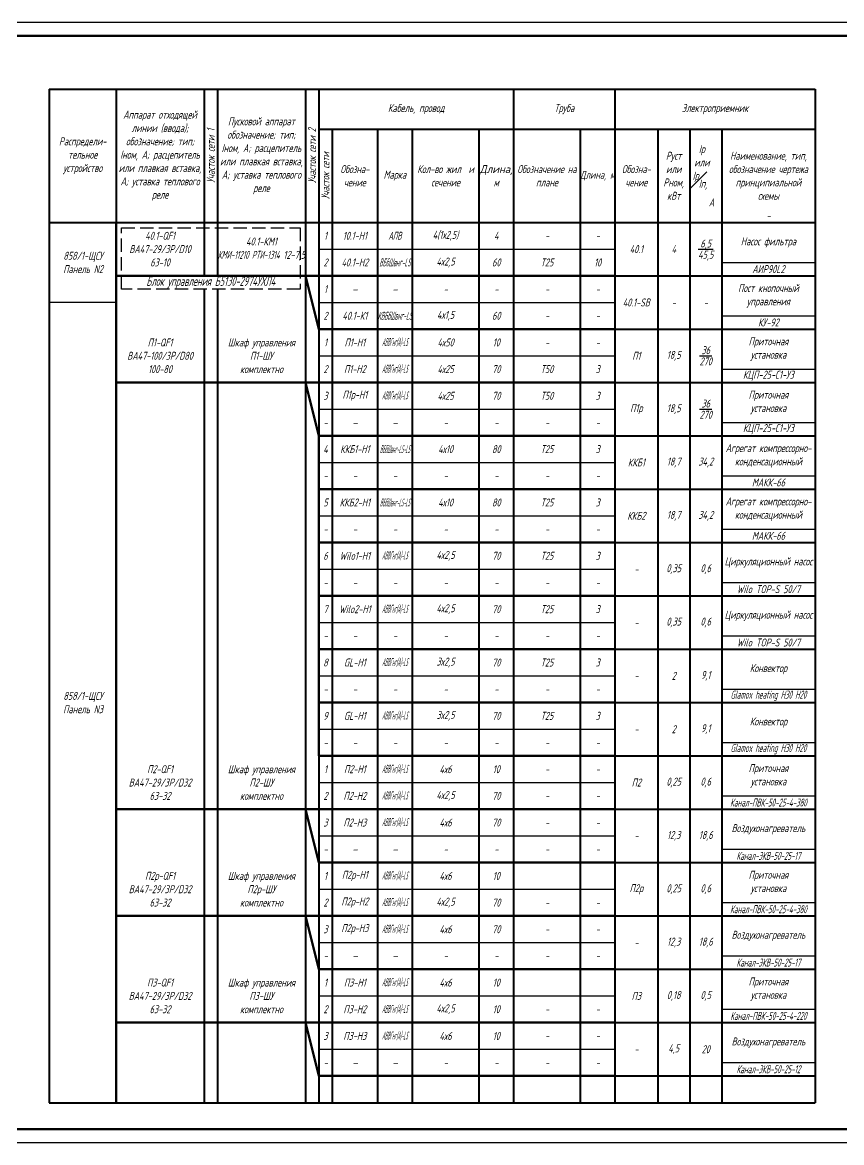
# Model space of a CAD drawing. Header units: millimetres. Extents: x -10490 to 5162, y -5053 to 76.
# Drawn here: x -8965.1 to -8658.1, y -814.1 to -394.1 of the extents above; entities that cross this region are included whole.
import ezdxf

# ---------------------------------------------------------------- set-up
doc = ezdxf.new("R2010")
doc.units = ezdxf.units.MM
doc.linetypes.add('GOST2.303 4', pattern=[7, 5, -2, 0])
for name, color, linetype, lineweight in [('КаБель силовой (Вновь)', 1, 'Continuous', 60), ('Рамка толстая', 7, 'Continuous', 60), ('Рамка тонкая', 5, 'Continuous', 25), ('Строительный', 251, 'Continuous', 13), ('Схема распред. сети', 9, 'Continuous', 25)]:
    doc.layers.add(name, color=color, linetype=linetype, lineweight=lineweight)
doc.styles.add('gost.shx', font='gost.shx', dxfattribs={"oblique": 15})
doc.styles.add('SIMPLEX', font='simplex.shx', dxfattribs={"width": 0.7, "oblique": 15})

# ---------------------------------------------------------------- blocks, each defined once
blk = doc.blocks.new('A$C2EF054A0')
at = {"layer": 'Строительный', "color": 1, "lineweight": 80}
blk.add_line((25, 0), (212, 0), dxfattribs=at)
at = {"layer": 'Схема распред. сети', "lineweight": 40}
for p, q in [((0, 20), (0, 0)), ((25, 20), (25, 0)), ((58, 20), (58, 0)), ((63, 20), (63, 0)), ((96, 20), (96, 0)), ((101, 20), (101, 0)), ((106, 20), (106, 0)), ((123, 20), (123, 0)), ((136, 20), (136, 0)), ((161, 20), (161, 0)), ((174, 20), (174, 0)), ((199, 20), (199, 0)), ((212, 20), (212, 0)), ((228, 20), (228, 0)), ((240, 20), (240, 0)), ((252, 20), (252, 0)), ((287, 20), (287, 0)), ((212, 0), (287, 0))]:
    blk.add_line(p, q, dxfattribs=at)
at = {"layer": 'Схема распред. сети'}
blk.add_line((101, 10), (212, 10), dxfattribs=at)
blk = doc.blocks.new('A$C3C9A24EA')
at = {"layer": 'Схема распред. сети', "color": 5}
blk.add_line((252, 5), (287, 5), dxfattribs=at)
at = {"layer": 'Схема распред. сети'}
blk.add_blockref('A$C2EF054A0', (0, 0), dxfattribs=at)
blk = doc.blocks.new('A$C3600703F')
at = {"layer": 'Строительный', "color": 142, "lineweight": 80}
for p, q in [((101, 20), (101, 0)), ((101, 0), (212, 0))]:
    blk.add_line(p, q, dxfattribs=at)
at = {"layer": 'Схема распред. сети', "lineweight": 40}
for p, q in [((0, 20), (0, 0)), ((25, 20), (25, 0)), ((58, 20), (58, 0)), ((63, 20), (63, 0)), ((96, 20), (96, 0)), ((106, 20), (106, 0)), ((123, 20), (123, 0)), ((136, 20), (136, 0)), ((161, 20), (161, 0)), ((174, 20), (174, 0)), ((199, 20), (199, 0)), ((212, 20), (212, 0)), ((228, 20), (228, 0)), ((240, 20), (240, 0)), ((252, 20), (252, 0)), ((287, 20), (287, 0)), ((212, 0), (287, 0))]:
    blk.add_line(p, q, dxfattribs=at)
at = {"layer": 'Схема распред. сети'}
blk.add_line((101, 10), (212, 10), dxfattribs=at)
at = {"layer": 'Схема распред. сети', "color": 5}
blk.add_line((252, 5), (287, 5), dxfattribs=at)
blk = doc.blocks.new('A$C7C407CF2')
at = {"layer": 'Строительный', "color": 142, "lineweight": 80}
for q in [(96, 20), (212, 0)]:
    blk.add_line((101, 0), q, dxfattribs=at)
at = {"layer": 'Схема распред. сети', "lineweight": 40}
for p, q in [((0, 20), (0, 0)), ((25, 20), (25, 0)), ((58, 20), (58, 0)), ((63, 20), (63, 0)), ((96, 20), (96, 0)), ((101, 20), (101, 0)), ((106, 20), (106, 0)), ((123, 20), (123, 0)), ((136, 20), (136, 0)), ((161, 20), (161, 0)), ((174, 20), (174, 0)), ((199, 20), (199, 0)), ((212, 20), (212, 0)), ((228, 20), (228, 0)), ((240, 20), (240, 0)), ((252, 20), (252, 0)), ((287, 20), (287, 0)), ((212, 0), (287, 0))]:
    blk.add_line(p, q, dxfattribs=at)
at = {"layer": 'Схема распред. сети'}
blk.add_line((101, 10), (212, 10), dxfattribs=at)
at = {"layer": 'Схема распред. сети', "color": 5}
blk.add_line((252, 5), (287, 5), dxfattribs=at)
blk = doc.blocks.new('A$C5A2B7D56')
at = {"layer": 'Схема распред. сети', "lineweight": 40}
for p, q in [((0, 10), (0, 0)), ((25, 10), (25, 0)), ((58, 10), (58, 0)), ((63, 10), (63, 0)), ((96, 10), (96, 0)), ((101, 10), (101, 0)), ((106, 10), (106, 0)), ((123, 10), (123, 0)), ((136, 10), (136, 0)), ((161, 10), (161, 0)), ((174, 10), (174, 0)), ((199, 10), (199, 0)), ((212, 10), (212, 0)), ((228, 10), (228, 0)), ((240, 10), (240, 0)), ((252, 10), (252, 0)), ((287, 10), (287, 0)), ((0, 0), (287, 0))]:
    blk.add_line(p, q, dxfattribs=at)
blk = doc.blocks.new('A$C4AAC7058')
at = {"layer": 'Рамка толстая'}
for p, q in [((1778, 415), (20, 415)), ((20, 5), (1778, 5))]:
    blk.add_line(p, q, dxfattribs=at)
at = {"layer": 'Рамка тонкая'}
for p, q in [((1783, 420), (0, 420)), ((0, 0), (1783, 0))]:
    blk.add_line(p, q, dxfattribs=at)
blk = doc.blocks.new('A$C7AEF134F')
at = {"layer": 'Строительный', "color": 142, "lineweight": 80}
for q in [(96, 20), (212, 0)]:
    blk.add_line((101, 0), q, dxfattribs=at)
at = {"layer": 'Схема распред. сети', "lineweight": 40}
for p, q in [((0, 20), (0, 0)), ((25, 20), (25, 0)), ((96, 20), (96, 0)), ((101, 20), (101, 0)), ((106, 20), (106, 0)), ((123, 20), (123, 0)), ((136, 20), (136, 0)), ((161, 20), (161, 0)), ((174, 20), (174, 0)), ((199, 20), (199, 0)), ((212, 20), (212, 0)), ((228, 20), (228, 0)), ((240, 20), (240, 0)), ((252, 20), (252, 0)), ((287, 20), (287, 0)), ((58, 15), (58, 0)), ((63, 15), (63, 0)), ((212, 0), (287, 0))]:
    blk.add_line(p, q, dxfattribs=at)
at = {"layer": 'Схема распред. сети'}
blk.add_line((101, 10), (212, 10), dxfattribs=at)
at = {"layer": 'Схема распред. сети', "color": 5}
blk.add_line((252, 5), (287, 5), dxfattribs=at)

msp = doc.modelspace()

# ---------------------------------------------------------------- linework, layer by layer
at = {"layer": 'КаБель силовой (Вновь)', "lineweight": 100}
msp.add_line((-8930.04361, -469.14685), (-8930.04361, -799.14685), dxfattribs=at)
at = {"layer": 'Рамка тонкая', "linetype": 'GOST2.303 4'}
for p, q in [((-8928.04361, -471.14685), (-8861.04361, -471.14685)), ((-8928.04361, -494.14685), (-8928.04361, -471.14685)), ((-8861.04361, -471.14685), (-8861.04361, -494.14685)), ((-8861.04361, -494.14685), (-8928.04361, -494.14685))]:
    msp.add_line(p, q, dxfattribs=at)
at = {"layer": 'Рамка тонкая'}
msp.add_line((-8930.04361, -499.14683), (-8955.04361, -499.14683), dxfattribs=at)
at = {"layer": 'Схема распред. сети', "lineweight": 40}
for p, q in [((-8955.04361, -419.14685), (-8668.04361, -419.14685)), ((-8955.04361, -419.14685), (-8955.04361, -469.14685)), ((-8930.04361, -419.14685), (-8930.04361, -469.14685)), ((-8897.04361, -419.14685), (-8897.04361, -469.14685)), ((-8892.04361, -419.14685), (-8892.04361, -469.14685)), ((-8859.04361, -419.14685), (-8859.04361, -469.14685)), ((-8854.04361, -419.14685), (-8854.04361, -469.14685)), ((-8781.04361, -419.14685), (-8781.04361, -469.14685)), ((-8743.04361, -419.14685), (-8743.04361, -469.14685)), ((-8668.04361, -419.14685), (-8668.04361, -469.14685)), ((-8854.04361, -434.14685), (-8668.04361, -434.14685)), ((-8849.04361, -434.14685), (-8849.04361, -469.14685)), ((-8832.04361, -434.14685), (-8832.04361, -469.14685)), ((-8819.04361, -434.14685), (-8819.04361, -469.14685)), ((-8794.04361, -434.14685), (-8794.04361, -469.14685)), ((-8756.04361, -434.14685), (-8756.04361, -469.14685)), ((-8727.04361, -434.14685), (-8727.04361, -469.14685)), ((-8715.04361, -434.14685), (-8715.04361, -469.14685)), ((-8703.04361, -434.14685), (-8703.04361, -469.14685)), ((-8955.04361, -469.14685), (-8668.04361, -469.14685)), ((-8955.04361, -469.14685), (-8668.04361, -469.14685))]:
    msp.add_line(p, q, dxfattribs=at)

# ---------------------------------------------------------------- block references
for name, p in [('A$C4AAC7058', (-9302.04361, -814.14685)), ('A$C3C9A24EA', (-8955.04362, -489.14686)), ('A$C7AEF134F', (-8955.04362, -509.14684)), ('A$C3C9A24EA', (-8955.04362, -529.14686)), ('A$C3C9A24EA', (-8955.04362, -689.14686)), ('A$C3C9A24EA', (-8955.04362, -729.14686)), ('A$C3C9A24EA', (-8955.04362, -769.14686))]:
    msp.add_blockref(name, p)
at = {"layer": 'КаБель силовой (Вновь)'}
for name, p in [('A$C7C407CF2', (-8955.04358, -549.14683)), ('A$C3600703F', (-8955.04358, -569.14683)), ('A$C3600703F', (-8955.04358, -589.14683)), ('A$C3600703F', (-8955.04358, -609.14683)), ('A$C3600703F', (-8955.04358, -629.14683)), ('A$C3600703F', (-8955.04358, -649.14683)), ('A$C3600703F', (-8955.04358, -669.14683)), ('A$C7C407CF2', (-8955.04358, -709.14683)), ('A$C7C407CF2', (-8955.04358, -749.14683)), ('A$C7C407CF2', (-8955.04358, -789.14683)), ('A$C5A2B7D56', (-8955.04358, -799.18953))]:
    msp.add_blockref(name, p, dxfattribs=at)

# ---------------------------------------------------------------- texts
at = {"layer": 'Схема распред. сети', "color": 2, "attachment_point": 5}
for s, insert, char_height, width, style in [('{\\W0.7;Аппарат отходящей линии (ввода); обозначение; тип; Iном, А; расцепитель или плавкая вставка, А; уставка теплового реле}', (-8913.54361, -444.14685), 3, 33, 'SIMPLEX'), ('Кабель, провод', (-8817.54361, -426.64685), 3, 73, 'SIMPLEX'), ('Труба', (-8762.04361, -426.64685), 3, 38, 'SIMPLEX'), ('Электроприемник', (-8705.54361, -426.64685), 3, 75, 'SIMPLEX'), ('Пусковой аппарат обозначение; тип; Iном, А; расцепитель или плавкая вставка, А; уставка теплового реле', (-8875.54361, -444.14685), 3, 33, 'SIMPLEX'), ('Распредели-\\Pтельное устройство', (-8942.54361, -444.14685), 3, 25, 'SIMPLEX'), ('\\A1;Iр   или   \\SIр#Iп, ;       А', (-8709.04361, -451.64685), 3, 12, 'SIMPLEX'), ('Pуст или Pном, кВт', (-8721.04361, -451.64685), 3, 12, 'SIMPLEX'), ('Наименование, тип, обозначение чертежа принципиальной схемы', (-8685.54361, -451.64685), 3, 35, 'SIMPLEX'), ('Обозна- чение', (-8840.54361, -451.64685), 3, 17, 'SIMPLEX'), ('Кол-во жил  и сечение', (-8806.54361, -451.64685), 3, 25, 'SIMPLEX'), ('{\\W0.9;Длина, }м', (-8787.54361, -451.64685), 3, 13, 'SIMPLEX'), ('Обозначение на плане', (-8768.54361, -451.64685), 3, 25, 'SIMPLEX'), ('Обозна-\\Pчение', (-8735.04361, -451.64685), 3, 16, 'SIMPLEX'), ('Марка', (-8825.54361, -451.64685), 3, 13, 'SIMPLEX'), ('Длина, м', (-8749.54361, -451.64685), 3, 13, 'SIMPLEX'), ('-', (-8685.54361, -466.64685), 3, 35, 'SIMPLEX'), ('40.1-QF1\\PВА47-29/3Р/D10\\P63-10', (-8913.54361, -479.14685), 3, 33, 'SIMPLEX'), ('1', (-8851.54361, -474.14685), 3, 5, 'SIMPLEX'), ('10.1-Н1', (-8840.54361, -474.14685), 3, 17, 'SIMPLEX'), ('{\\W0.5;АПВ}', (-8825.54361, -474.14685), 3, 13, 'SIMPLEX'), ('4(1х2,5)', (-8806.54361, -474.14685), 3, 25, 'SIMPLEX'), ('4', (-8787.54361, -474.14685), 3, 13, 'SIMPLEX'), ('-', (-8768.54361, -474.14685), 3, 25, 'SIMPLEX'), ('-', (-8749.54361, -474.14685), 3, 13, 'SIMPLEX'), ('40.1-КМ1\\P{\\W0.5;КМИ-11210 РТИ-1314} 12-7,5', (-8875.54361, -479.14685), 3, 33, 'SIMPLEX'), ('40.1', (-8735.04361, -479.14685), 3, 16, 'SIMPLEX'), ('4', (-8721.04361, -479.14685), 3, 12, 'SIMPLEX'), ('\\A1;\\S6,5/45,5;', (-8709.04361, -479.14685), 3, 12, 'SIMPLEX'), ('{\\W0.6;Насос фильтра }', (-8685.54361, -476.64685), 3, 35, 'SIMPLEX'), ('\\pi0.2994;858/1-ЩСУ\\PПанель N2', (-8942.54361, -484.14685), 3, 25, 'SIMPLEX'), ('2', (-8851.54361, -484.14685), 3, 5, 'SIMPLEX'), ('40.1-Н2', (-8840.54361, -484.14685), 3, 17, 'SIMPLEX'), ('{\\W0.4;ВБбШвнг-LS}', (-8825.54361, -484.14685), 3, 13, 'SIMPLEX'), ('4х2,5', (-8806.54361, -484.14685), 3, 25, 'SIMPLEX'), ('60', (-8787.54361, -484.14685), 3, 13, 'SIMPLEX'), ('Т25', (-8768.54361, -484.14685), 3, 25, 'SIMPLEX'), ('10', (-8749.54361, -484.14685), 3, 13, 'SIMPLEX'), ('АИР90L2', (-8685.54361, -486.64685), 3, 35, 'SIMPLEX'), ('{\\W0.8;Блок управления Б5130-2974УХЛ4}', (-8894.54361, -491.64685), 3.5, 67, 'gost.shx'), ('1', (-8851.54361, -494.14685), 3, 5, 'SIMPLEX'), ('{\\W1;-}', (-8840.54361, -494.14685), 3, 17, 'SIMPLEX'), ('{\\W1;-}', (-8825.54361, -494.14685), 3, 13, 'SIMPLEX'), ('-', (-8806.54361, -494.14685), 3, 25, 'SIMPLEX'), ('-', (-8787.54361, -494.14685), 3, 13, 'SIMPLEX'), ('-', (-8768.54361, -494.14685), 3, 25, 'SIMPLEX'), ('-', (-8749.54361, -494.14685), 3, 13, 'SIMPLEX'), ('Пост кнопочный управления', (-8685.54361, -496.64685), 3, 35, 'SIMPLEX'), ('40.1-SB', (-8735.04361, -499.14685), 3, 16, 'SIMPLEX'), ('-', (-8721.04361, -499.14685), 3, 12, 'SIMPLEX'), ('-', (-8709.04361, -499.14685), 3, 12, 'SIMPLEX'), ('2', (-8851.54361, -504.14685), 3, 5, 'SIMPLEX'), ('40.1-К1', (-8840.54361, -504.14685), 3, 17, 'SIMPLEX'), ('{\\W0.4;КВБбШвнг-LS}', (-8825.54361, -504.14685), 3, 13, 'SIMPLEX'), ('4х1,5', (-8806.54361, -504.14685), 3, 25, 'SIMPLEX'), ('60', (-8787.54361, -504.14685), 3, 13, 'SIMPLEX'), ('-', (-8768.54361, -504.14685), 3, 25, 'SIMPLEX'), ('-', (-8749.54361, -504.14685), 3, 13, 'SIMPLEX'), ('КУ-92', (-8685.54361, -506.64685), 3, 35, 'SIMPLEX'), ('{\\W0.3;АВВГнг(А)-LS}', (-8825.54361, -514.14685), 3, 13, 'SIMPLEX'), ('Приточная \\Pустановка', (-8685.54361, -516.64685), 3, 35, 'SIMPLEX'), ('П1-QF1\\PВА47-100/3Р/D80\\P100-80', (-8913.54361, -519.14685), 3, 33, 'SIMPLEX'), ('Шкаф управления\\PП1-ШУ\\Pкомплектно', (-8875.54361, -519.14685), 3, 33, 'SIMPLEX'), ('1', (-8851.54361, -514.14685), 3, 5, 'SIMPLEX'), ('П1-Н1', (-8840.54361, -514.14685), 3, 17, 'SIMPLEX'), ('4х50', (-8806.54361, -514.14685), 3, 25, 'SIMPLEX'), ('10', (-8787.54361, -514.14685), 3, 13, 'SIMPLEX'), ('-', (-8768.54361, -514.14685), 3, 25, 'SIMPLEX'), ('-', (-8749.54361, -514.14685), 3, 13, 'SIMPLEX'), ('\\A1;\\S36/270;', (-8709.04361, -519.14685), 3, 12, 'SIMPLEX'), ('П1', (-8735.04361, -519.14685), 3, 16, 'SIMPLEX'), ('18,5', (-8721.04361, -519.14685), 3, 12, 'SIMPLEX'), ('2', (-8851.54361, -524.14685), 3, 5, 'SIMPLEX'), ('П1-Н2', (-8840.54361, -524.14685), 3, 17, 'SIMPLEX'), ('{\\W0.3;АВВГнг(А)-LS}', (-8825.54361, -524.14685), 3, 13, 'SIMPLEX'), ('4х25', (-8806.54361, -524.14685), 3, 25, 'SIMPLEX'), ('70', (-8787.54361, -524.14685), 3, 13, 'SIMPLEX'), ('Т50', (-8768.54361, -524.14685), 3, 25, 'SIMPLEX'), ('3', (-8749.54361, -524.14685), 3, 13, 'SIMPLEX'), ('КЦП-25-С1-У3', (-8685.54361, -526.64685), 3, 35, 'SIMPLEX'), ('3', (-8851.54361, -534.14685), 3, 5, 'SIMPLEX'), ('П1р-Н1', (-8840.54361, -534.14685), 3, 17, 'SIMPLEX'), ('{\\W0.3;АВВГнг(А)-LS}', (-8825.54361, -534.14685), 3, 13, 'SIMPLEX'), ('4х25', (-8806.54361, -534.14685), 3, 25, 'SIMPLEX'), ('70', (-8787.54361, -534.14685), 3, 13, 'SIMPLEX'), ('Т50', (-8768.54361, -534.14685), 3, 25, 'SIMPLEX'), ('3', (-8749.54361, -534.14685), 3, 13, 'SIMPLEX'), ('Приточная \\Pустановка', (-8685.54361, -536.64685), 3, 35, 'SIMPLEX'), ('П1р', (-8735.04361, -539.14685), 3, 16, 'SIMPLEX'), ('18,5', (-8721.04361, -539.14685), 3, 12, 'SIMPLEX'), ('\\A1;\\S36/270;', (-8709.04361, -539.14685), 3, 12, 'SIMPLEX'), ('-', (-8851.54361, -544.14685), 3, 5, 'SIMPLEX'), ('{\\W1;-}', (-8840.54361, -544.14685), 3, 17, 'SIMPLEX'), ('{\\W1;-}', (-8825.54361, -544.14685), 3, 13, 'SIMPLEX'), ('-', (-8806.54361, -544.14685), 3, 25, 'SIMPLEX'), ('-', (-8787.54361, -544.14685), 3, 13, 'SIMPLEX'), ('-', (-8768.54361, -544.14685), 3, 25, 'SIMPLEX'), ('-', (-8749.54361, -544.14685), 3, 13, 'SIMPLEX'), ('КЦП-25-С1-У3', (-8685.54361, -546.64685), 3, 35, 'SIMPLEX'), ('4', (-8851.54361, -554.14685), 3, 5, 'SIMPLEX'), ('ККБ1-Н1', (-8840.54361, -554.14685), 3, 17, 'SIMPLEX'), ('{\\W0.3;ВБбШвнг-LS-LS}', (-8825.54361, -554.14685), 3, 13, 'SIMPLEX'), ('4х10', (-8806.54361, -554.14685), 3, 25, 'SIMPLEX'), ('80', (-8787.54361, -554.14685), 3, 13, 'SIMPLEX'), ('Т25', (-8768.54361, -554.14685), 3, 25, 'SIMPLEX'), ('3', (-8749.54361, -554.14685), 3, 13, 'SIMPLEX'), ('Агрегат компрессорно- конденсационный', (-8685.54361, -556.64685), 3, 35, 'SIMPLEX'), ('ККБ1', (-8735.04361, -559.14685), 3, 16, 'SIMPLEX'), ('18,7', (-8721.04361, -559.14685), 3, 12, 'SIMPLEX'), ('\\A1;34,2', (-8709.04361, -559.14685), 3, 12, 'SIMPLEX'), ('-', (-8851.54361, -564.14685), 3, 5, 'SIMPLEX'), ('-', (-8840.54361, -564.14685), 3, 17, 'SIMPLEX'), ('-', (-8825.54361, -564.14685), 3, 13, 'SIMPLEX'), ('-', (-8806.54361, -564.14685), 3, 25, 'SIMPLEX'), ('-', (-8787.54361, -564.14685), 3, 13, 'SIMPLEX'), ('-', (-8768.54361, -564.14685), 3, 25, 'SIMPLEX'), ('-', (-8749.54361, -564.14685), 3, 13, 'SIMPLEX'), ('МАКК-66', (-8685.54361, -566.64685), 3, 35, 'SIMPLEX'), ('5', (-8851.54361, -574.14685), 3, 5, 'SIMPLEX'), ('ККБ2-Н1', (-8840.54361, -574.14685), 3, 17, 'SIMPLEX'), ('{\\W0.3;ВБбШвнг-LS-LS}', (-8825.54361, -574.14685), 3, 13, 'SIMPLEX'), ('4х10', (-8806.54361, -574.14685), 3, 25, 'SIMPLEX'), ('80', (-8787.54361, -574.14685), 3, 13, 'SIMPLEX'), ('Т25', (-8768.54361, -574.14685), 3, 25, 'SIMPLEX'), ('3', (-8749.54361, -574.14685), 3, 13, 'SIMPLEX'), ('Агрегат компрессорно- конденсационный', (-8685.54361, -576.64685), 3, 35, 'SIMPLEX'), ('ККБ2', (-8735.04361, -579.14685), 3, 16, 'SIMPLEX'), ('18,7', (-8721.04361, -579.14685), 3, 12, 'SIMPLEX'), ('\\A1;34,2', (-8709.04361, -579.14685), 3, 12, 'SIMPLEX'), ('-', (-8851.54361, -584.14685), 3, 5, 'SIMPLEX'), ('-', (-8840.54361, -584.14685), 3, 17, 'SIMPLEX'), ('-', (-8825.54361, -584.14685), 3, 13, 'SIMPLEX'), ('-', (-8806.54361, -584.14685), 3, 25, 'SIMPLEX'), ('-', (-8787.54361, -584.14685), 3, 13, 'SIMPLEX'), ('-', (-8768.54361, -584.14685), 3, 25, 'SIMPLEX'), ('-', (-8749.54361, -584.14685), 3, 13, 'SIMPLEX'), ('МАКК-66', (-8685.54361, -586.64685), 3, 35, 'SIMPLEX'), ('{\\W0.3;АВВГнг(А)-LS}', (-8825.54361, -594.14685), 3, 13, 'SIMPLEX'), ('6', (-8851.54361, -594.14685), 3, 5, 'SIMPLEX'), ('Wilo1-Н1', (-8840.54361, -594.14685), 3, 17, 'SIMPLEX'), ('4х2,5', (-8806.54361, -594.14685), 3, 25, 'SIMPLEX'), ('70', (-8787.54361, -594.14685), 3, 13, 'SIMPLEX'), ('Т25', (-8768.54361, -594.14685), 3, 25, 'SIMPLEX'), ('3', (-8749.54361, -594.14685), 3, 13, 'SIMPLEX'), ('Циркуляционный насос ', (-8685.54361, -596.64685), 3, 35, 'SIMPLEX'), ('-', (-8735.04361, -599.14685), 3, 16, 'SIMPLEX'), ('0,35', (-8721.04361, -599.14685), 3, 12, 'SIMPLEX'), ('\\A1;0,6', (-8709.04361, -599.14685), 3, 12, 'SIMPLEX'), ('-', (-8851.54361, -604.14685), 3, 5, 'SIMPLEX'), ('-', (-8840.54361, -604.14685), 3, 17, 'SIMPLEX'), ('-', (-8825.54361, -604.14685), 3, 13, 'SIMPLEX'), ('-', (-8806.54361, -604.14685), 3, 25, 'SIMPLEX'), ('-', (-8787.54361, -604.14685), 3, 13, 'SIMPLEX'), ('-', (-8768.54361, -604.14685), 3, 25, 'SIMPLEX'), ('-', (-8749.54361, -604.14685), 3, 13, 'SIMPLEX'), ('Wilo TOP-S 50/7', (-8685.54361, -606.64685), 3, 35, 'SIMPLEX'), ('7', (-8851.54361, -614.14685), 3, 5, 'SIMPLEX'), ('Wilo2-Н1', (-8840.54361, -614.14685), 3, 17, 'SIMPLEX'), ('{\\W0.3;АВВГнг(А)-LS}', (-8825.54361, -614.14685), 3, 13, 'SIMPLEX'), ('4х2,5', (-8806.54361, -614.14685), 3, 25, 'SIMPLEX'), ('70', (-8787.54361, -614.14685), 3, 13, 'SIMPLEX'), ('Т25', (-8768.54361, -614.14685), 3, 25, 'SIMPLEX'), ('3', (-8749.54361, -614.14685), 3, 13, 'SIMPLEX'), ('0,35', (-8721.04361, -619.14685), 3, 12, 'SIMPLEX'), ('\\A1;0,6', (-8709.04361, -619.14685), 3, 12, 'SIMPLEX'), ('Циркуляционный насос ', (-8685.54361, -616.64685), 3, 35, 'SIMPLEX'), ('-', (-8735.04361, -619.14685), 3, 16, 'SIMPLEX'), ('-', (-8851.54361, -624.14685), 3, 5, 'SIMPLEX'), ('-', (-8840.54361, -624.14685), 3, 17, 'SIMPLEX'), ('-', (-8825.54361, -624.14685), 3, 13, 'SIMPLEX'), ('-', (-8806.54361, -624.14685), 3, 25, 'SIMPLEX'), ('-', (-8787.54361, -624.14685), 3, 13, 'SIMPLEX'), ('-', (-8768.54361, -624.14685), 3, 25, 'SIMPLEX'), ('-', (-8749.54361, -624.14685), 3, 13, 'SIMPLEX'), ('Wilo TOP-S 50/7', (-8685.54361, -626.64685), 3, 35, 'SIMPLEX'), ('8', (-8851.54361, -634.14685), 3, 5, 'SIMPLEX'), ('GL-Н1', (-8840.54361, -634.14685), 3, 17, 'SIMPLEX'), ('{\\W0.3;АВВГнг(А)-LS}', (-8825.54361, -634.14685), 3, 13, 'SIMPLEX'), ('3х2,5', (-8806.54361, -634.14685), 3, 25, 'SIMPLEX'), ('70', (-8787.54361, -634.14685), 3, 13, 'SIMPLEX'), ('Т25', (-8768.54361, -634.14685), 3, 25, 'SIMPLEX'), ('3', (-8749.54361, -634.14685), 3, 13, 'SIMPLEX'), ('2', (-8721.04361, -639.14685), 3, 12, 'SIMPLEX'), ('\\A1;9,1', (-8709.04361, -639.14685), 3, 12, 'SIMPLEX'), ('Конвектор', (-8685.54361, -636.64685), 3, 35, 'SIMPLEX'), ('-', (-8735.04361, -639.14685), 3, 16, 'SIMPLEX'), ('\\pi0.2994;858/1-ЩСУ\\PПанель N3', (-8942.54361, -649.16817), 3, 24.9999928, 'SIMPLEX'), ('-', (-8851.54361, -644.14685), 3, 5, 'SIMPLEX'), ('-', (-8840.54361, -644.14685), 3, 17, 'SIMPLEX'), ('-', (-8825.54361, -644.14685), 3, 13, 'SIMPLEX'), ('-', (-8806.54361, -644.14685), 3, 25, 'SIMPLEX'), ('-', (-8787.54361, -644.14685), 3, 13, 'SIMPLEX'), ('-', (-8768.54361, -644.14685), 3, 25, 'SIMPLEX'), ('-', (-8749.54361, -644.14685), 3, 13, 'SIMPLEX'), ('{\\W0.5;Glamox heating H30 H20}', (-8685.54361, -646.64685), 3, 35, 'SIMPLEX'), ('9', (-8851.54361, -654.14685), 3, 5, 'SIMPLEX'), ('GL-Н1', (-8840.54361, -654.14685), 3, 17, 'SIMPLEX'), ('{\\W0.3;АВВГнг(А)-LS}', (-8825.54361, -654.14685), 3, 13, 'SIMPLEX'), ('3х2,5', (-8806.54361, -654.14685), 3, 25, 'SIMPLEX'), ('70', (-8787.54361, -654.14685), 3, 13, 'SIMPLEX'), ('Т25', (-8768.54361, -654.14685), 3, 25, 'SIMPLEX'), ('3', (-8749.54361, -654.14685), 3, 13, 'SIMPLEX'), ('Конвектор', (-8685.54361, -656.64685), 3, 35, 'SIMPLEX'), ('-', (-8735.04361, -659.14685), 3, 16, 'SIMPLEX'), ('2', (-8721.04361, -659.14685), 3, 12, 'SIMPLEX'), ('\\A1;9,1', (-8709.04361, -659.14685), 3, 12, 'SIMPLEX'), ('-', (-8851.54361, -664.14685), 3, 5, 'SIMPLEX'), ('-', (-8840.54361, -664.14685), 3, 17, 'SIMPLEX'), ('-', (-8825.54361, -664.14685), 3, 13, 'SIMPLEX'), ('-', (-8806.54361, -664.14685), 3, 25, 'SIMPLEX'), ('-', (-8787.54361, -664.14685), 3, 13, 'SIMPLEX'), ('-', (-8768.54361, -664.14685), 3, 25, 'SIMPLEX'), ('-', (-8749.54361, -664.14685), 3, 13, 'SIMPLEX'), ('{\\W0.5;Glamox heating H30 H20}', (-8685.54361, -666.64685), 3, 35, 'SIMPLEX'), ('П2-QF1\\PВА47-29/3Р/D32\\P63-32', (-8913.54361, -679.14685), 3, 33, 'SIMPLEX'), ('Шкаф управления\\PП2-ШУ\\Pкомплектно', (-8875.54361, -679.14685), 3, 33, 'SIMPLEX'), ('1', (-8851.54361, -674.14685), 3, 5, 'SIMPLEX'), ('П2-Н1', (-8840.54361, -674.14685), 3, 17, 'SIMPLEX'), ('{\\W0.3;АВВГнг(А)-LS}', (-8825.54361, -674.14685), 3, 13, 'SIMPLEX'), ('4х6', (-8806.54361, -674.14685), 3, 25, 'SIMPLEX'), ('10', (-8787.54361, -674.14685), 3, 13, 'SIMPLEX'), ('-', (-8768.54361, -674.14685), 3, 25, 'SIMPLEX'), ('-', (-8749.54361, -674.14685), 3, 13, 'SIMPLEX'), ('Приточная \\Pустановка', (-8685.54361, -676.64685), 3, 35, 'SIMPLEX'), ('П2', (-8735.04361, -679.14685), 3, 16, 'SIMPLEX'), ('0,25', (-8721.04361, -679.14685), 3, 12, 'SIMPLEX'), ('\\A1;0,6', (-8709.04361, -679.14685), 3, 12, 'SIMPLEX'), ('2', (-8851.54361, -684.14685), 3, 5, 'SIMPLEX'), ('П2-Н2', (-8840.54361, -684.14685), 3, 17, 'SIMPLEX'), ('{\\W0.3;АВВГнг(А)-LS}', (-8825.54361, -684.14685), 3, 13, 'SIMPLEX'), ('4х2,5', (-8806.54361, -684.14685), 3, 25, 'SIMPLEX'), ('70', (-8787.54361, -684.14685), 3, 13, 'SIMPLEX'), ('-', (-8768.54361, -684.14685), 3, 25, 'SIMPLEX'), ('-', (-8749.54361, -684.14685), 3, 13, 'SIMPLEX'), ('{\\W0.5;Канал-ПВК-50-25-4-380}', (-8685.54361, -686.64685), 3, 35, 'SIMPLEX'), ('3', (-8851.54361, -694.14685), 3, 5, 'SIMPLEX'), ('П2-Н3', (-8840.54361, -694.14685), 3, 17, 'SIMPLEX'), ('{\\W0.3;АВВГнг(А)-LS}', (-8825.54361, -694.14685), 3, 13, 'SIMPLEX'), ('4х6', (-8806.54361, -694.14685), 3, 25, 'SIMPLEX'), ('70', (-8787.54361, -694.14685), 3, 13, 'SIMPLEX'), ('-', (-8768.54361, -694.14685), 3, 25, 'SIMPLEX'), ('-', (-8749.54361, -694.14685), 3, 13, 'SIMPLEX'), ('Воздухонагреватель', (-8685.54361, -696.64685), 3, 35, 'SIMPLEX'), ('-', (-8735.04361, -699.14685), 3, 16, 'SIMPLEX'), ('12,3', (-8721.04361, -699.14685), 3, 12, 'SIMPLEX'), ('\\A1;18,6', (-8709.04361, -699.14685), 3, 12, 'SIMPLEX'), ('-', (-8851.54361, -704.14685), 3, 5, 'SIMPLEX'), ('{\\W1;-}', (-8840.54361, -704.14685), 3, 17, 'SIMPLEX'), ('{\\W1;-}', (-8825.54361, -704.14685), 3, 13, 'SIMPLEX'), ('-', (-8806.54361, -704.14685), 3, 25, 'SIMPLEX'), ('-', (-8787.54361, -704.14685), 3, 13, 'SIMPLEX'), ('-', (-8768.54361, -704.14685), 3, 25, 'SIMPLEX'), ('-', (-8749.54361, -704.14685), 3, 13, 'SIMPLEX'), ('{\\W0.5;Канал-ЭКВ-50-25-17}', (-8685.54361, -706.64685), 3, 35, 'SIMPLEX'), ('П2р-QF1\\PВА47-29/3Р/D32\\P63-32', (-8913.54361, -719.14685), 3, 33, 'SIMPLEX'), ('Шкаф управления\\PП2р-ШУ\\Pкомплектно', (-8875.54361, -719.14685), 3, 33, 'SIMPLEX'), ('1', (-8851.54361, -714.14685), 3, 5, 'SIMPLEX'), ('П2р-Н1', (-8840.54361, -714.14685), 3, 17, 'SIMPLEX'), ('{\\W0.3;АВВГнг(А)-LS}', (-8825.54361, -714.14685), 3, 13, 'SIMPLEX'), ('4х6', (-8806.54361, -714.14685), 3, 25, 'SIMPLEX'), ('10', (-8787.54361, -714.14685), 3, 13, 'SIMPLEX'), ('Приточная \\Pустановка', (-8685.54361, -716.64685), 3, 35, 'SIMPLEX'), ('П2р', (-8735.04361, -719.14685), 3, 16, 'SIMPLEX'), ('0,25', (-8721.04361, -719.14685), 3, 12, 'SIMPLEX'), ('\\A1;0,6', (-8709.04361, -719.14685), 3, 12, 'SIMPLEX'), ('П2р-Н2', (-8840.54361, -724.14685), 3, 17, 'SIMPLEX'), ('{\\W0.3;АВВГнг(А)-LS}', (-8825.54361, -724.14685), 3, 13, 'SIMPLEX'), ('4х2,5', (-8806.54361, -724.14685), 3, 25, 'SIMPLEX'), ('2', (-8851.54361, -724.14685), 3, 5, 'SIMPLEX'), ('70', (-8787.54361, -724.14685), 3, 13, 'SIMPLEX'), ('-', (-8768.54361, -724.14685), 3, 25, 'SIMPLEX'), ('-', (-8749.54361, -724.14685), 3, 13, 'SIMPLEX'), ('{\\W0.5;Канал-ПВК-50-25-4-380}', (-8685.54361, -726.64685), 3, 35, 'SIMPLEX'), ('3', (-8851.54361, -734.14685), 3, 5, 'SIMPLEX'), ('П2р-Н3', (-8840.54361, -734.14685), 3, 17, 'SIMPLEX'), ('{\\W0.3;АВВГнг(А)-LS}', (-8825.54361, -734.14685), 3, 13, 'SIMPLEX'), ('4х6', (-8806.54361, -734.14685), 3, 25, 'SIMPLEX'), ('70', (-8787.54361, -734.14685), 3, 13, 'SIMPLEX'), ('-', (-8768.54361, -734.14685), 3, 25, 'SIMPLEX'), ('-', (-8749.54361, -734.14685), 3, 13, 'SIMPLEX'), ('Воздухонагреватель', (-8685.54361, -736.64685), 3, 35, 'SIMPLEX'), ('12,3', (-8721.04361, -739.14685), 3, 12, 'SIMPLEX'), ('\\A1;18,6', (-8709.04361, -739.14685), 3, 12, 'SIMPLEX'), ('-', (-8735.04361, -739.14685), 3, 16, 'SIMPLEX'), ('-', (-8851.54361, -744.14685), 3, 5, 'SIMPLEX'), ('{\\W1;-}', (-8840.54361, -744.14685), 3, 17, 'SIMPLEX'), ('{\\W1;-}', (-8825.54361, -744.14685), 3, 13, 'SIMPLEX'), ('-', (-8806.54361, -744.14685), 3, 25, 'SIMPLEX'), ('-', (-8787.54361, -744.14685), 3, 13, 'SIMPLEX'), ('-', (-8768.54361, -744.14685), 3, 25, 'SIMPLEX'), ('-', (-8749.54361, -744.14685), 3, 13, 'SIMPLEX'), ('{\\W0.5;Канал-ЭКВ-50-25-17}', (-8685.54361, -746.64685), 3, 35, 'SIMPLEX'), ('П3-QF1\\PВА47-29/3Р/D32\\P63-32', (-8913.54361, -759.14685), 3, 33, 'SIMPLEX'), ('Шкаф управления\\PП3-ШУ\\Pкомплектно', (-8875.54361, -759.14685), 3, 33, 'SIMPLEX'), ('1', (-8851.54361, -754.14685), 3, 5, 'SIMPLEX'), ('П3-Н1', (-8840.54361, -754.14685), 3, 17, 'SIMPLEX'), ('{\\W0.3;АВВГнг(А)-LS}', (-8825.54361, -754.14685), 3, 13, 'SIMPLEX'), ('4х6', (-8806.54361, -754.14685), 3, 25, 'SIMPLEX'), ('10', (-8787.54361, -754.14685), 3, 13, 'SIMPLEX'), ('Приточная \\Pустановка', (-8685.54361, -756.64685), 3, 35, 'SIMPLEX'), ('П3', (-8735.04361, -759.14685), 3, 16, 'SIMPLEX'), ('0,18', (-8721.04361, -759.14685), 3, 12, 'SIMPLEX'), ('\\A1;0,5', (-8709.04361, -759.14685), 3, 12, 'SIMPLEX'), ('2', (-8851.54361, -764.14685), 3, 5, 'SIMPLEX'), ('П3-Н2', (-8840.54361, -764.14685), 3, 17, 'SIMPLEX'), ('{\\W0.3;АВВГнг(А)-LS}', (-8825.54361, -764.14685), 3, 13, 'SIMPLEX'), ('4х2,5', (-8806.54361, -764.14685), 3, 25, 'SIMPLEX'), ('10', (-8787.54361, -764.14685), 3, 13, 'SIMPLEX'), ('-', (-8768.54361, -764.14685), 3, 25, 'SIMPLEX'), ('-', (-8749.54361, -764.14685), 3, 13, 'SIMPLEX'), ('{\\W0.5;Канал-ПВК-50-25-4-220}', (-8685.54361, -766.64685), 3, 35, 'SIMPLEX'), ('3', (-8851.54361, -774.14685), 3, 5, 'SIMPLEX'), ('П3-Н3', (-8840.54361, -774.14685), 3, 17, 'SIMPLEX'), ('{\\W0.3;АВВГнг(А)-LS}', (-8825.54361, -774.14685), 3, 13, 'SIMPLEX'), ('4х6', (-8806.54361, -774.14685), 3, 25, 'SIMPLEX'), ('10', (-8787.54361, -774.14685), 3, 13, 'SIMPLEX'), ('-', (-8768.54361, -774.14685), 3, 25, 'SIMPLEX'), ('-', (-8749.54361, -774.14685), 3, 13, 'SIMPLEX'), ('Воздухонагреватель', (-8685.54361, -776.64685), 3, 35, 'SIMPLEX'), ('-', (-8735.04361, -779.14685), 3, 16, 'SIMPLEX'), ('4,5', (-8721.04361, -779.14685), 3, 12, 'SIMPLEX'), ('\\A1;20', (-8709.04361, -779.14685), 3, 12, 'SIMPLEX'), ('-', (-8851.54361, -784.14685), 3, 5, 'SIMPLEX'), ('{\\W1;-}', (-8840.54361, -784.14685), 3, 17, 'SIMPLEX'), ('{\\W1;-}', (-8825.54361, -784.14685), 3, 13, 'SIMPLEX'), ('-', (-8806.54361, -784.14685), 3, 25, 'SIMPLEX'), ('-', (-8787.54361, -784.14685), 3, 13, 'SIMPLEX'), ('-', (-8768.54361, -784.14685), 3, 25, 'SIMPLEX'), ('-', (-8749.54361, -784.14685), 3, 13, 'SIMPLEX'), ('{\\W0.5;Канал-ЭКВ-50-25-12}', (-8685.54361, -786.64685), 3, 35, 'SIMPLEX')]:
    msp.add_mtext(s, dxfattribs=dict(at, insert=insert, char_height=char_height, width=width, style=style))
at = {"layer": 'Схема распред. сети', "color": 2, "char_height": 3, "attachment_point": 5, "rotation": 90, "style": 'SIMPLEX'}
for s, insert, width in [('Участок сети 1', (-8894.54361, -444.14685), 50), ('Участок сети 2', (-8856.54361, -444.14685), 50), ('Участок сети', (-8851.54361, -451.64685), 35)]:
    msp.add_mtext(s, dxfattribs=dict(at, insert=insert, width=width))

doc.saveas('drawing.dxf')
